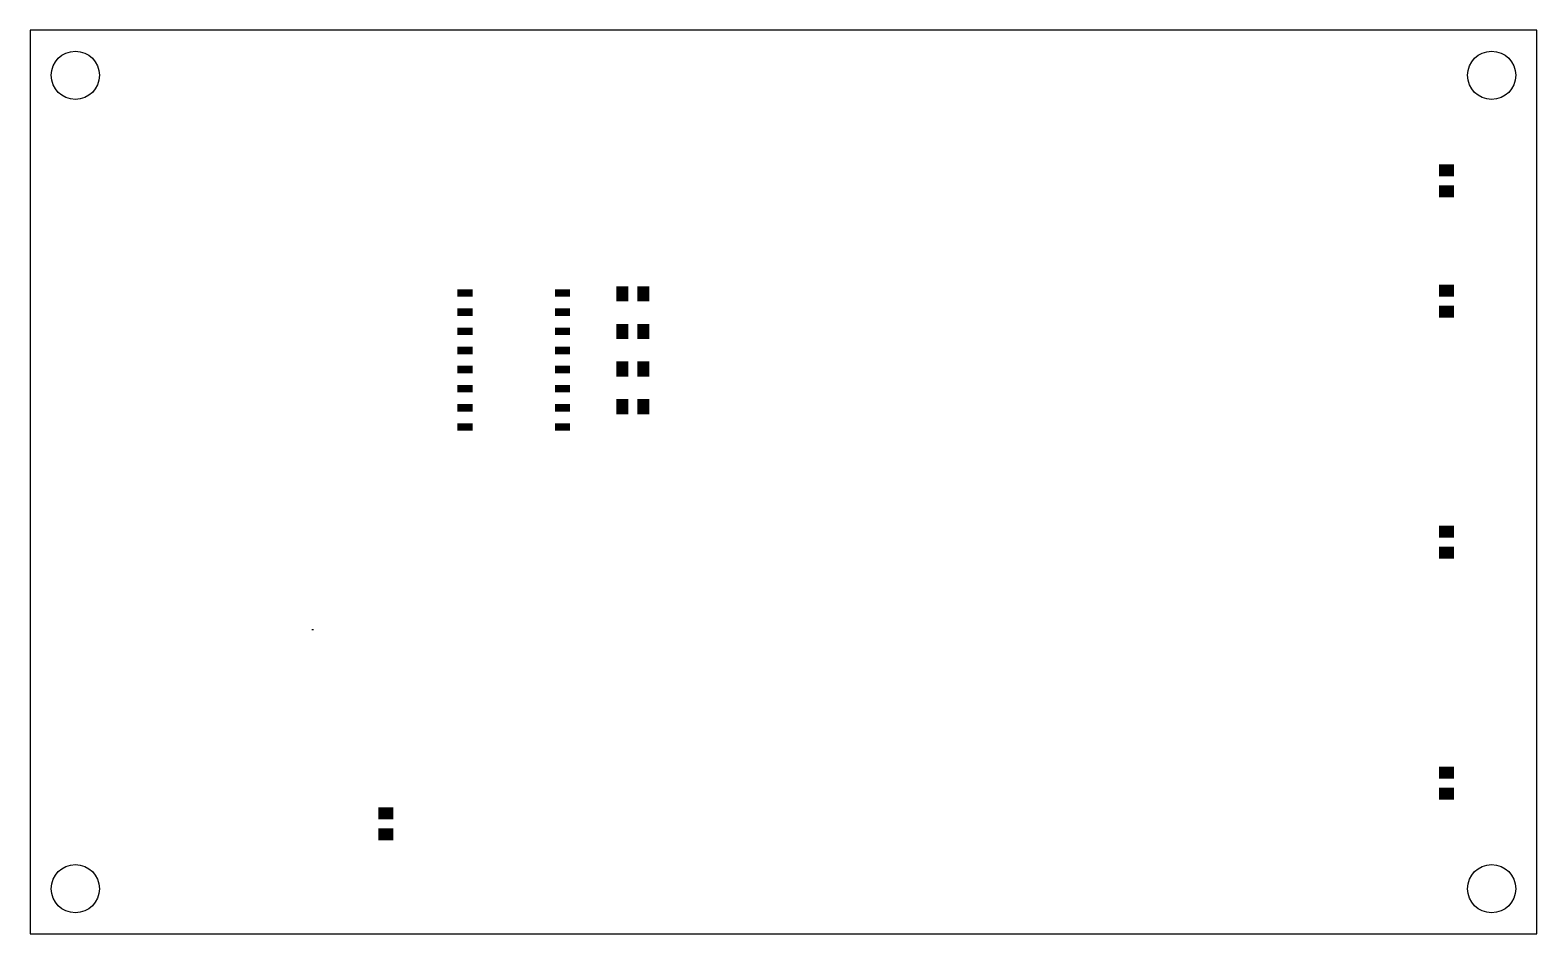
# Model space of a CAD drawing. Extents: x 0 to 100, y 0 to 60.
import ezdxf

# ---------------------------------------------------------------- set-up
doc = ezdxf.new("R2010")
doc.units = 0
for name, color, linetype in [('19', 53, 'CONTINUOUS'), ('20', 7, 'CONTINUOUS'), ('32', 253, 'CONTINUOUS')]:
    doc.layers.add(name, color=color, linetype=linetype)

# ---------------------------------------------------------------- blocks, each defined once
blk = doc.blocks.new('RECT')
blk.add_solid([(-0.5, -0.5), (0.5, -0.5), (-0.5, 0.5), (0.5, 0.5)])

msp = doc.modelspace()

# ---------------------------------------------------------------- linework, layer by layer
at = {"layer": '19'}
msp.add_line((18.7, 20.2), (18.8, 20.2), dxfattribs=at)
at = {"layer": '20'}
for p, q in [((100, 60), (0, 60)), ((0, 60), (0, 0)), ((100, 0), (100, 60)), ((0, 0), (100, 0))]:
    msp.add_line(p, q, dxfattribs=at)
for centre in [(3, 57), (97, 57), (3, 3), (97, 3)]:
    msp.add_circle(centre, 1.6, dxfattribs=at)

# ---------------------------------------------------------------- block references
at = {"layer": '32', "xscale": 0.8}
for p, rotation in [((94, 50.7), 270), ((94, 49.3), 270), ((94, 42.7), 90), ((94, 41.3), 90), ((94, 26.7), 90), ((94, 25.3), 90), ((94, 10.7), 90), ((94, 9.3), 90), ((23.6, 8), 270), ((23.6, 6.6), 270)]:
    msp.add_blockref('RECT', p, dxfattribs=dict(at, rotation=rotation))
for p in [(39.3, 42.5), (40.7, 42.5), (39.3, 40), (40.7, 40), (39.3, 37.5), (40.7, 37.5), (39.3, 35), (40.7, 35)]:
    msp.add_blockref('RECT', p, dxfattribs=at)
at = {"layer": '32', "yscale": 0.5, "rotation": 180}
for p in [(28.86, 42.545), (35.34, 42.545), (28.86, 41.275), (35.34, 41.275), (28.86, 40.005), (35.34, 40.005), (28.86, 38.735), (35.34, 38.735)]:
    msp.add_blockref('RECT', p, dxfattribs=at)
at = {"layer": '32', "yscale": 0.5}
for p in [(28.86, 37.465), (35.34, 37.465), (28.86, 36.195), (35.34, 36.195), (28.86, 34.925), (35.34, 34.925), (28.86, 33.655), (35.34, 33.655)]:
    msp.add_blockref('RECT', p, dxfattribs=at)

doc.saveas('drawing.dxf')
